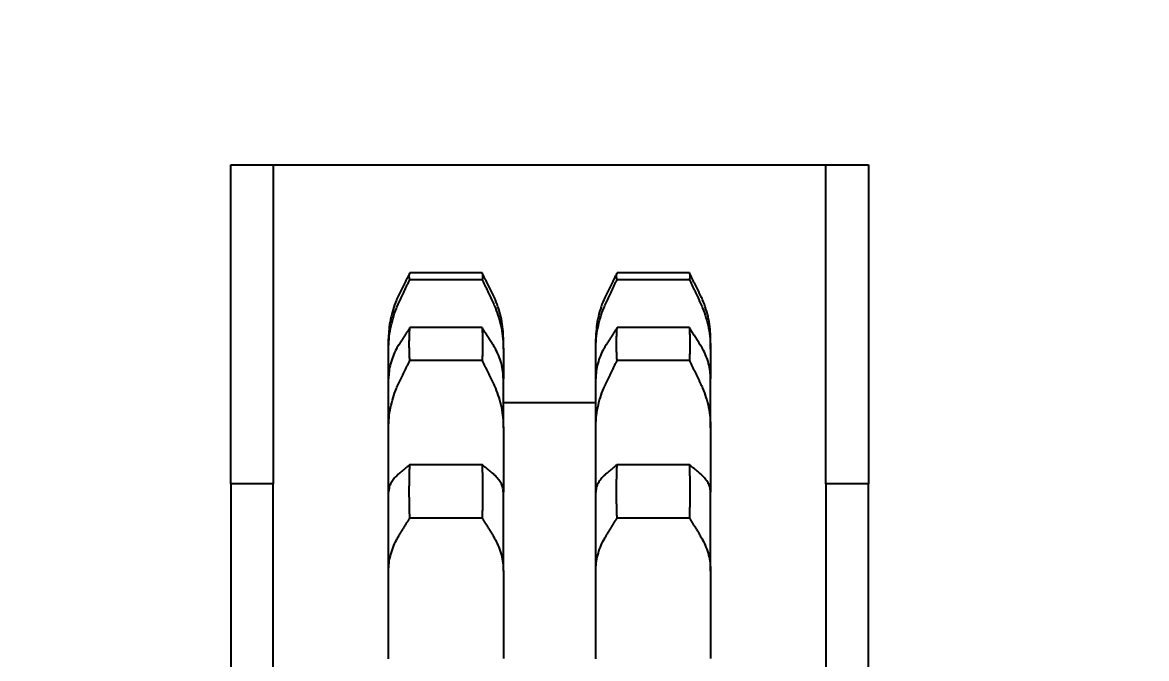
# Model space of a CAD drawing. Header units: millimetres. Extents: x -383313 to -161684, y -117025 to 99224.
# Drawn here: x -348138.7 to -348033, y -3060 to -3000.1 of the extents above; entities that cross this region are included whole.
import ezdxf

# ---------------------------------------------------------------- set-up
doc = ezdxf.new("R2010")
doc.units = ezdxf.units.MM
doc.header["$MEASUREMENT"] = 0
doc.layers.get('Defpoints').update_dxf_attribs({"color": 31})
doc.layers.add('001__КОНСТРУКТИВ__размеры внутр.', color=7, linetype='Continuous')
doc.layers.add('PV-3401', color=7, linetype='Continuous')
doc.styles.add('PSTUDIO', font='arial.ttf')
doc.dimstyles.new('PS_TICK', dxfattribs={"dimscale": 100, "dimtxt": 2.5, "dimasz": 1, "dimexe": 2, "dimexo": 2, "dimgap": 1, "dimtad": 1, "dimdec": 0, "dimzin": 0, "dimdsep": 46, "dimtxsty": 'PSTUDIO', "dimblk": 'ARCHTICK', "dimcen": 2, "dimdle": 1.5, "dimse1": 1, "dimse2": 1, "dimadec": 0, "dimazin": 0, "dimtfac": 1, "dimtdec": 0, "dimtix": 1, "dimtmove": 1, "dimatfit": 3, "dimldrblk": 'ARCHTICK', "dimfxl": 1, "dimtolj": 1, "dimtzin": 0, "dimarcsym": 0})

# ---------------------------------------------------------------- blocks, each defined once
blk = doc.blocks.new('_ArchTick')
at = {"color": 0, "linetype": 'ByBlock', "const_width": 0.15}
blk.add_lwpolyline([(-0.5, -0.5), (0.5, 0.5)], dxfattribs=at)
blk = doc.blocks.new('*D267')
at = {"layer": '001__КОНСТРУКТИВ__размеры внутр.', "color": 0, "lineweight": -2, "ltscale": 100, "transparency": 16777216}
for p, q in [((-349188.38, -1822.52), (-349188.38, -4257.72)), ((-344174, -2819.4), (-344174, -4257.72)), ((-349338.38, -4057.72), (-344024, -4057.72))]:
    blk.add_line(p, q, dxfattribs=at)
at = {"layer": 'Defpoints', "color": 0, "ltscale": 100, "transparency": 16777216}
for p in [(-349188.38, -1622.52), (-344174, -2619.4), (-344174, -4057.72)]:
    blk.add_point(p, dxfattribs=at)
at = {"layer": '001__КОНСТРУКТИВ__размеры внутр.', "color": 0, "lineweight": -2, "ltscale": 100, "transparency": 16777216, "xscale": 100, "yscale": 100, "zscale": 100, "rotation": 180}
blk.add_blockref('_ArchTick', (-349188.38, -4057.72), dxfattribs=at)
at = {"layer": '001__КОНСТРУКТИВ__размеры внутр.', "color": 0, "lineweight": -2, "ltscale": 100, "transparency": 16777216, "xscale": 100, "yscale": 100, "zscale": 100}
blk.add_blockref('_ArchTick', (-344174, -4057.72), dxfattribs=at)
at = {"layer": '001__КОНСТРУКТИВ__размеры внутр.', "color": 0, "ltscale": 100, "transparency": 16777216, "insert": (-346681.19, -3830.08), "char_height": 250, "attachment_point": 5, "style": 'PSTUDIO'}
blk.add_mtext('\\A1;5014', dxfattribs=at)
blk = doc.blocks.new('*U200')
at = {"layer": 'PV-3401'}
for p, q in [((-1768.6, 5357.65), (-1738.6, 5357.65)), ((-1768.6, 5353.65), (-1768.6, 5357.65)), ((-1738.6, 5357.65), (-1738.6, 5353.65)), ((-1658.6, 5357.65), (-1738.6, 5357.65)), ((-1738.6, 5353.65), (-1768.6, 5353.65)), ((-1768.6, 5349.65), (-1768.6, 5353.65)), ((-1738.6, 5353.65), (-1658.6, 5353.65)), ((-1768.6, 5305.65), (-1768.6, 5349.65)), ((-1751.26, 5342.8), (-1752.22, 5342.8)), ((-1751.26, 5342.8), (-1749.33, 5342.8)), ((-1749.33, 5342.8), (-1748.46, 5342.8)), ((-1743.87, 5342.8), (-1748.46, 5342.8)), ((-1743.87, 5342.8), (-1742.01, 5342.8)), ((-1742.01, 5342.8), (-1737.81, 5342.8)), ((-1730.38, 5342.8), (-1737.81, 5342.8)), ((-1730.38, 5342.8), (-1728.91, 5342.8)), ((-1728.91, 5342.8), (-1722.15, 5342.8)), ((-1758.46, 5340.8), (-1758.46, 5334)), ((-1757.81, 5334), (-1757.81, 5340.8)), ((-1753.29, 5340.8), (-1753.29, 5334)), ((-1750.18, 5340.8), (-1750.18, 5334)), ((-1740.39, 5340.8), (-1740.39, 5334)), ((-1735.36, 5340.8), (-1735.36, 5334)), ((-1751.26, 5332), (-1752.22, 5332)), ((-1749.33, 5332), (-1751.26, 5332)), ((-1748.46, 5332), (-1749.33, 5332)), ((-1743.87, 5332), (-1748.46, 5332)), ((-1746.25, 5323.3), (-1746.25, 5332)), ((-1742.01, 5332), (-1743.87, 5332)), ((-1737.81, 5332), (-1742.01, 5332)), ((-1730.38, 5332), (-1737.81, 5332)), ((-1728.91, 5332), (-1730.38, 5332)), ((-1722.15, 5332), (-1728.91, 5332)), ((-1722.12, 5332), (-1722.15, 5332)), ((-1751.26, 5323.3), (-1752.22, 5323.3)), ((-1751.26, 5323.3), (-1749.33, 5323.3)), ((-1749.33, 5323.3), (-1748.46, 5323.3)), ((-1743.87, 5323.3), (-1748.46, 5323.3)), ((-1743.87, 5323.3), (-1742.01, 5323.3)), ((-1742.01, 5323.3), (-1737.81, 5323.3)), ((-1730.38, 5323.3), (-1737.81, 5323.3)), ((-1730.38, 5323.3), (-1728.91, 5323.3)), ((-1728.91, 5323.3), (-1722.15, 5323.3)), ((-1758.46, 5321.3), (-1758.46, 5314.5)), ((-1757.81, 5314.5), (-1757.81, 5321.3)), ((-1753.29, 5321.3), (-1753.29, 5314.5)), ((-1750.18, 5321.3), (-1750.18, 5314.5)), ((-1740.39, 5321.3), (-1740.39, 5314.5)), ((-1735.36, 5321.3), (-1735.36, 5314.5)), ((-1751.26, 5312.5), (-1752.22, 5312.5)), ((-1749.33, 5312.5), (-1751.26, 5312.5)), ((-1748.46, 5312.5), (-1749.33, 5312.5)), ((-1743.87, 5312.5), (-1748.46, 5312.5)), ((-1742.01, 5312.5), (-1743.87, 5312.5)), ((-1737.81, 5312.5), (-1742.01, 5312.5)), ((-1730.38, 5312.5), (-1737.81, 5312.5)), ((-1728.91, 5312.5), (-1730.38, 5312.5)), ((-1722.15, 5312.5), (-1728.91, 5312.5)), ((-1722.12, 5312.5), (-1722.15, 5312.5)), ((-1768.6, 5301.65), (-1768.6, 5305.65)), ((-1768.6, 5297.65), (-1768.6, 5301.65)), ((-1768.6, 5301.65), (-1738.6, 5301.65)), ((-1738.6, 5301.65), (-1738.6, 5297.65)), ((-1658.6, 5301.65), (-1738.6, 5301.65)), ((-1738.6, 5297.65), (-1768.6, 5297.65)), ((-1738.6, 5297.65), (-1658.6, 5297.65))]:
    blk.add_line(p, q, dxfattribs=at)
for centre, start, end in [((-1752.22, 5333.3), 90, 90.6401), ((-1752.22, 5341.5), 269.3599, 270), ((-1752.22, 5313.8), 90, 90.6401), ((-1752.22, 5322), 269.3599, 270)]:
    blk.add_arc(centre, 9.5, start, end, dxfattribs=at)
for points, knots in [([(-1752.32, 5342.8), (-1752.59, 5342.8), (-1752.86, 5342.78), (-1753.46, 5342.72), (-1753.78, 5342.68), (-1754.41, 5342.55), (-1754.73, 5342.46), (-1755.34, 5342.27), (-1755.63, 5342.17), (-1756.06, 5341.98), (-1756.22, 5341.91), (-1756.37, 5341.83)], [43.697264, 43.697264, 43.697264, 43.697264, 44.52713, 44.52713, 45.468654, 45.468654, 46.410179, 46.410179, 47.351703, 47.351703, 47.881108, 47.881108, 47.881108, 47.881108]), ([(-1755.62, 5341.83), (-1755.45, 5341.91), (-1755.29, 5341.98), (-1754.84, 5342.17), (-1754.53, 5342.27), (-1753.89, 5342.46), (-1753.56, 5342.55), (-1752.89, 5342.68), (-1752.56, 5342.72), (-1751.89, 5342.78), (-1751.57, 5342.8), (-1751.26, 5342.8)], [10.115097, 10.115097, 10.115097, 10.115097, 10.644502, 10.644502, 11.586026, 11.586026, 12.527551, 12.527551, 13.469075, 13.469075, 14.4106, 14.4106, 14.4106, 14.4106]), ([(-1748.46, 5342.8), (-1748.69, 5342.8), (-1748.93, 5342.78), (-1749.42, 5342.72), (-1749.67, 5342.68), (-1750.16, 5342.55), (-1750.4, 5342.46), (-1750.87, 5342.27), (-1751.1, 5342.17), (-1751.43, 5341.98), (-1751.55, 5341.91), (-1751.68, 5341.83)], [43.585605, 43.585605, 43.585605, 43.585605, 44.52713, 44.52713, 45.468654, 45.468654, 46.410179, 46.410179, 47.351703, 47.351703, 47.881108, 47.881108, 47.881108, 47.881108]), ([(-1748.07, 5341.83), (-1747.91, 5341.91), (-1747.75, 5341.98), (-1747.32, 5342.17), (-1747.02, 5342.27), (-1746.41, 5342.46), (-1746.09, 5342.55), (-1745.44, 5342.68), (-1745.12, 5342.72), (-1744.48, 5342.78), (-1744.17, 5342.8), (-1743.87, 5342.8)], [10.115097, 10.115097, 10.115097, 10.115097, 10.644502, 10.644502, 11.586026, 11.586026, 12.527551, 12.527551, 13.469075, 13.469075, 14.4106, 14.4106, 14.4106, 14.4106]), ([(-1737.81, 5342.8), (-1737.94, 5342.8), (-1738.06, 5342.78), (-1738.33, 5342.72), (-1738.46, 5342.68), (-1738.72, 5342.55), (-1738.85, 5342.46), (-1739.1, 5342.27), (-1739.22, 5342.17), (-1739.4, 5341.98), (-1739.47, 5341.91), (-1739.53, 5341.83)], [43.585605, 43.585605, 43.585605, 43.585605, 44.52713, 44.52713, 45.468654, 45.468654, 46.410179, 46.410179, 47.351703, 47.351703, 47.881108, 47.881108, 47.881108, 47.881108]), ([(-1733.7, 5341.83), (-1733.57, 5341.91), (-1733.44, 5341.98), (-1733.1, 5342.17), (-1732.87, 5342.27), (-1732.38, 5342.46), (-1732.13, 5342.55), (-1731.62, 5342.68), (-1731.37, 5342.72), (-1730.86, 5342.78), (-1730.62, 5342.8), (-1730.38, 5342.8)], [10.115097, 10.115097, 10.115097, 10.115097, 10.644502, 10.644502, 11.586026, 11.586026, 12.527551, 12.527551, 13.469075, 13.469075, 14.4106, 14.4106, 14.4106, 14.4106]), ([(-1756.37, 5332.97), (-1756.22, 5332.89), (-1756.06, 5332.82), (-1755.63, 5332.63), (-1755.34, 5332.52), (-1754.73, 5332.33), (-1754.41, 5332.25), (-1753.78, 5332.12), (-1753.46, 5332.08), (-1752.86, 5332.02), (-1752.59, 5332), (-1752.32, 5332)], [10.115097, 10.115097, 10.115097, 10.115097, 10.644502, 10.644502, 11.586026, 11.586026, 12.527551, 12.527551, 13.469075, 13.469075, 14.298941, 14.298941, 14.298941, 14.298941]), ([(-1751.26, 5332), (-1751.57, 5332), (-1751.89, 5332.01), (-1752.56, 5332.08), (-1752.89, 5332.12), (-1753.56, 5332.25), (-1753.89, 5332.33), (-1754.53, 5332.52), (-1754.84, 5332.63), (-1755.29, 5332.82), (-1755.45, 5332.89), (-1755.62, 5332.97)], [43.585571, 43.585571, 43.585571, 43.585571, 44.527095, 44.527095, 45.468619, 45.468619, 46.410144, 46.410144, 47.351668, 47.351668, 47.881074, 47.881074, 47.881074, 47.881074]), ([(-1751.68, 5332.97), (-1751.55, 5332.89), (-1751.43, 5332.82), (-1751.1, 5332.63), (-1750.87, 5332.52), (-1750.4, 5332.33), (-1750.16, 5332.25), (-1749.67, 5332.12), (-1749.42, 5332.08), (-1748.93, 5332.01), (-1748.69, 5332), (-1748.46, 5332)], [10.115097, 10.115097, 10.115097, 10.115097, 10.644502, 10.644502, 11.586026, 11.586026, 12.527551, 12.527551, 13.469075, 13.469075, 14.4106, 14.4106, 14.4106, 14.4106]), ([(-1743.87, 5332), (-1744.17, 5332), (-1744.48, 5332.01), (-1745.12, 5332.08), (-1745.44, 5332.12), (-1746.09, 5332.25), (-1746.41, 5332.33), (-1747.02, 5332.52), (-1747.32, 5332.63), (-1747.75, 5332.82), (-1747.91, 5332.89), (-1748.07, 5332.97)], [43.585571, 43.585571, 43.585571, 43.585571, 44.527095, 44.527095, 45.468619, 45.468619, 46.410144, 46.410144, 47.351668, 47.351668, 47.881074, 47.881074, 47.881074, 47.881074]), ([(-1739.53, 5332.97), (-1739.47, 5332.89), (-1739.4, 5332.82), (-1739.22, 5332.63), (-1739.1, 5332.52), (-1738.85, 5332.33), (-1738.72, 5332.25), (-1738.46, 5332.12), (-1738.33, 5332.08), (-1738.06, 5332.01), (-1737.94, 5332), (-1737.81, 5332)], [10.115097, 10.115097, 10.115097, 10.115097, 10.644502, 10.644502, 11.586026, 11.586026, 12.527551, 12.527551, 13.469075, 13.469075, 14.4106, 14.4106, 14.4106, 14.4106]), ([(-1730.38, 5332), (-1730.62, 5332), (-1730.86, 5332.01), (-1731.37, 5332.08), (-1731.62, 5332.12), (-1732.13, 5332.25), (-1732.38, 5332.33), (-1732.87, 5332.52), (-1733.1, 5332.63), (-1733.44, 5332.82), (-1733.57, 5332.89), (-1733.7, 5332.97)], [43.585571, 43.585571, 43.585571, 43.585571, 44.527095, 44.527095, 45.468619, 45.468619, 46.410144, 46.410144, 47.351668, 47.351668, 47.881074, 47.881074, 47.881074, 47.881074]), ([(-1752.32, 5323.3), (-1752.59, 5323.3), (-1752.86, 5323.28), (-1753.46, 5323.22), (-1753.78, 5323.18), (-1754.41, 5323.05), (-1754.73, 5322.96), (-1755.34, 5322.77), (-1755.63, 5322.67), (-1756.06, 5322.48), (-1756.22, 5322.41), (-1756.37, 5322.33)], [43.697229, 43.697229, 43.697229, 43.697229, 44.527095, 44.527095, 45.468619, 45.468619, 46.410144, 46.410144, 47.351668, 47.351668, 47.881074, 47.881074, 47.881074, 47.881074]), ([(-1755.62, 5322.33), (-1755.45, 5322.41), (-1755.29, 5322.48), (-1754.84, 5322.67), (-1754.53, 5322.77), (-1753.89, 5322.96), (-1753.56, 5323.05), (-1752.89, 5323.18), (-1752.56, 5323.22), (-1751.89, 5323.28), (-1751.57, 5323.3), (-1751.26, 5323.3)], [10.115097, 10.115097, 10.115097, 10.115097, 10.644502, 10.644502, 11.586026, 11.586026, 12.527551, 12.527551, 13.469075, 13.469075, 14.4106, 14.4106, 14.4106, 14.4106]), ([(-1748.46, 5323.3), (-1748.69, 5323.3), (-1748.93, 5323.28), (-1749.42, 5323.22), (-1749.67, 5323.18), (-1750.16, 5323.05), (-1750.4, 5322.96), (-1750.87, 5322.77), (-1751.1, 5322.67), (-1751.43, 5322.48), (-1751.55, 5322.41), (-1751.68, 5322.33)], [43.585571, 43.585571, 43.585571, 43.585571, 44.527095, 44.527095, 45.468619, 45.468619, 46.410144, 46.410144, 47.351668, 47.351668, 47.881074, 47.881074, 47.881074, 47.881074]), ([(-1748.07, 5322.33), (-1747.91, 5322.41), (-1747.75, 5322.48), (-1747.32, 5322.67), (-1747.02, 5322.77), (-1746.41, 5322.96), (-1746.09, 5323.05), (-1745.44, 5323.18), (-1745.12, 5323.22), (-1744.48, 5323.28), (-1744.17, 5323.3), (-1743.87, 5323.3)], [10.115097, 10.115097, 10.115097, 10.115097, 10.644502, 10.644502, 11.586026, 11.586026, 12.527551, 12.527551, 13.469075, 13.469075, 14.4106, 14.4106, 14.4106, 14.4106]), ([(-1737.81, 5323.3), (-1737.94, 5323.3), (-1738.06, 5323.28), (-1738.33, 5323.22), (-1738.46, 5323.18), (-1738.72, 5323.05), (-1738.85, 5322.96), (-1739.1, 5322.77), (-1739.22, 5322.67), (-1739.4, 5322.48), (-1739.47, 5322.41), (-1739.53, 5322.33)], [43.585571, 43.585571, 43.585571, 43.585571, 44.527095, 44.527095, 45.468619, 45.468619, 46.410144, 46.410144, 47.351668, 47.351668, 47.881074, 47.881074, 47.881074, 47.881074]), ([(-1733.7, 5322.33), (-1733.57, 5322.41), (-1733.44, 5322.48), (-1733.1, 5322.67), (-1732.87, 5322.77), (-1732.38, 5322.96), (-1732.13, 5323.05), (-1731.62, 5323.18), (-1731.37, 5323.22), (-1730.86, 5323.28), (-1730.62, 5323.3), (-1730.38, 5323.3)], [10.115097, 10.115097, 10.115097, 10.115097, 10.644502, 10.644502, 11.586026, 11.586026, 12.527551, 12.527551, 13.469075, 13.469075, 14.4106, 14.4106, 14.4106, 14.4106]), ([(-1756.37, 5313.47), (-1756.2, 5313.38), (-1756.03, 5313.3), (-1755.59, 5313.12), (-1755.3, 5313.01), (-1754.7, 5312.83), (-1754.39, 5312.75), (-1753.76, 5312.62), (-1753.44, 5312.57), (-1752.86, 5312.52), (-1752.58, 5312.5), (-1752.32, 5312.5)], [10.11521, 10.11521, 10.11521, 10.11521, 10.687596, 10.687596, 11.618355, 11.618355, 12.549115, 12.549115, 13.479875, 13.479875, 14.298984, 14.298984, 14.298984, 14.298984]), ([(-1751.26, 5312.5), (-1751.56, 5312.5), (-1751.89, 5312.51), (-1752.54, 5312.57), (-1752.88, 5312.62), (-1753.54, 5312.75), (-1753.86, 5312.83), (-1754.49, 5313.01), (-1754.8, 5313.12), (-1755.26, 5313.3), (-1755.44, 5313.38), (-1755.62, 5313.47)], [43.585571, 43.585571, 43.585571, 43.585571, 44.51633, 44.51633, 45.44709, 45.44709, 46.37785, 46.37785, 47.308609, 47.308609, 47.880995, 47.880995, 47.880995, 47.880995]), ([(-1751.68, 5313.47), (-1751.54, 5313.38), (-1751.41, 5313.3), (-1751.07, 5313.12), (-1750.85, 5313.01), (-1750.38, 5312.83), (-1750.14, 5312.75), (-1749.65, 5312.62), (-1749.41, 5312.57), (-1748.93, 5312.51), (-1748.69, 5312.5), (-1748.46, 5312.5)], [10.11521, 10.11521, 10.11521, 10.11521, 10.687596, 10.687596, 11.618355, 11.618355, 12.549115, 12.549115, 13.479875, 13.479875, 14.410634, 14.410634, 14.410634, 14.410634]), ([(-1743.87, 5312.5), (-1744.16, 5312.5), (-1744.47, 5312.51), (-1745.11, 5312.57), (-1745.43, 5312.62), (-1746.06, 5312.75), (-1746.38, 5312.83), (-1746.99, 5313.01), (-1747.28, 5313.12), (-1747.72, 5313.3), (-1747.9, 5313.38), (-1748.07, 5313.47)], [43.585571, 43.585571, 43.585571, 43.585571, 44.51633, 44.51633, 45.44709, 45.44709, 46.37785, 46.37785, 47.308609, 47.308609, 47.880995, 47.880995, 47.880995, 47.880995]), ([(-1739.53, 5313.47), (-1739.46, 5313.38), (-1739.39, 5313.3), (-1739.21, 5313.12), (-1739.09, 5313.01), (-1738.84, 5312.83), (-1738.71, 5312.75), (-1738.45, 5312.62), (-1738.32, 5312.57), (-1738.06, 5312.51), (-1737.93, 5312.5), (-1737.81, 5312.5)], [10.11521, 10.11521, 10.11521, 10.11521, 10.687596, 10.687596, 11.618355, 11.618355, 12.549115, 12.549115, 13.479875, 13.479875, 14.410634, 14.410634, 14.410634, 14.410634]), ([(-1730.38, 5312.5), (-1730.61, 5312.5), (-1730.86, 5312.51), (-1731.36, 5312.57), (-1731.61, 5312.62), (-1732.11, 5312.75), (-1732.36, 5312.83), (-1732.84, 5313.01), (-1733.07, 5313.12), (-1733.42, 5313.3), (-1733.56, 5313.38), (-1733.7, 5313.47)], [43.585571, 43.585571, 43.585571, 43.585571, 44.51633, 44.51633, 45.44709, 45.44709, 46.37785, 46.37785, 47.308609, 47.308609, 47.880995, 47.880995, 47.880995, 47.880995])]:
    blk.add_open_spline(points, degree=3, knots=knots, dxfattribs=at)
for points, weights in [([(-1756.37, 5341.83), (-1757.39, 5341.33), (-1758.46, 5340.8)], [1, 1.00025461954, 1]), ([(-1757.81, 5340.8), (-1756.69, 5341.33), (-1755.62, 5341.83)], [1, 1.00025461956, 1]), ([(-1751.68, 5341.83), (-1752.47, 5341.33), (-1753.29, 5340.8)], [1, 1.00025461956, 1]), ([(-1750.18, 5340.8), (-1749.1, 5341.33), (-1748.07, 5341.83)], [1, 1.00025461954, 1]), ([(-1739.53, 5341.83), (-1739.95, 5341.33), (-1740.39, 5340.8)], [1, 1.00025461955, 1]), ([(-1735.36, 5340.8), (-1734.51, 5341.33), (-1733.7, 5341.83)], [1, 1.00025461956, 1]), ([(-1758.46, 5340.8), (-1758.13, 5340.89), (-1757.81, 5340.8)], [1, 1.00194841845, 1]), ([(-1753.29, 5340.8), (-1751.73, 5340.89), (-1750.18, 5340.8)], [1, 1.00194841845, 1]), ([(-1740.39, 5340.8), (-1737.88, 5340.89), (-1735.36, 5340.8)], [1, 1.00194841845, 1]), ([(-1757.81, 5334), (-1758.13, 5333.9), (-1758.46, 5334)], [1, 1.00194841845, 1]), ([(-1758.46, 5334), (-1757.39, 5333.47), (-1756.37, 5332.97)], [1, 1.00025461957, 1]), ([(-1755.62, 5332.97), (-1756.69, 5333.47), (-1757.81, 5334)], [1, 1.00025461957, 1]), ([(-1750.18, 5334), (-1751.73, 5333.9), (-1753.29, 5334)], [1, 1.00194841845, 1]), ([(-1753.29, 5334), (-1752.47, 5333.47), (-1751.68, 5332.97)], [1, 1.00025461955, 1]), ([(-1748.07, 5332.97), (-1749.1, 5333.47), (-1750.18, 5334)], [1, 1.00025461956, 1]), ([(-1735.36, 5334), (-1737.88, 5333.9), (-1740.39, 5334)], [1, 1.00194841845, 1]), ([(-1740.39, 5334), (-1739.95, 5333.47), (-1739.53, 5332.97)], [1, 1.00025461956, 1]), ([(-1733.7, 5332.97), (-1734.51, 5333.47), (-1735.36, 5334)], [1, 1.00025461957, 1]), ([(-1756.37, 5322.33), (-1757.39, 5321.83), (-1758.46, 5321.3)], [1, 1.00025461956, 1]), ([(-1757.81, 5321.3), (-1756.69, 5321.83), (-1755.62, 5322.33)], [1, 1.00025461955, 1]), ([(-1751.68, 5322.33), (-1752.47, 5321.83), (-1753.29, 5321.3)], [1, 1.00025461957, 1]), ([(-1750.18, 5321.3), (-1749.1, 5321.83), (-1748.07, 5322.33)], [1, 1.00025461954, 1]), ([(-1739.53, 5322.33), (-1739.95, 5321.83), (-1740.39, 5321.3)], [1, 1.00025461956, 1]), ([(-1735.36, 5321.3), (-1734.51, 5321.83), (-1733.7, 5322.33)], [1, 1.00025461956, 1]), ([(-1758.46, 5321.3), (-1758.13, 5321.39), (-1757.81, 5321.3)], [1, 1.00194841845, 1]), ([(-1753.29, 5321.3), (-1751.73, 5321.39), (-1750.18, 5321.3)], [1, 1.00194841845, 1]), ([(-1740.39, 5321.3), (-1737.88, 5321.39), (-1735.36, 5321.3)], [1, 1.00194841845, 1]), ([(-1758.46, 5314.5), (-1757.39, 5313.97), (-1756.37, 5313.47)], [1, 1.00025461955, 1]), ([(-1757.81, 5314.5), (-1758.13, 5314.4), (-1758.46, 5314.5)], [1, 1.00194841845, 1]), ([(-1755.62, 5313.47), (-1756.69, 5313.97), (-1757.81, 5314.5)], [1, 1.00025461956, 1]), ([(-1753.29, 5314.5), (-1752.47, 5313.97), (-1751.68, 5313.47)], [1, 1.00025461955, 1]), ([(-1750.18, 5314.5), (-1751.73, 5314.4), (-1753.29, 5314.5)], [1, 1.00194841845, 1]), ([(-1748.07, 5313.47), (-1749.1, 5313.97), (-1750.18, 5314.5)], [1, 1.00025461957, 1]), ([(-1740.39, 5314.5), (-1739.95, 5313.97), (-1739.53, 5313.47)], [1, 1.00025461955, 1]), ([(-1735.36, 5314.5), (-1737.88, 5314.4), (-1740.39, 5314.5)], [1, 1.00194841845, 1]), ([(-1733.7, 5313.47), (-1734.51, 5313.97), (-1735.36, 5314.5)], [1, 1.00025461956, 1])]:
    blk.add_rational_spline(points, weights, degree=2, dxfattribs=at)

msp = doc.modelspace()

# ---------------------------------------------------------------- block references
at = {"layer": 'PV-3401', "rotation": 270}
msp.add_blockref('*U200', (-353416.7874, -4782.09965), dxfattribs=at)

# ---------------------------------------------------------------- dimensions: what is measured, and where the dimension line sits
at = {"layer": '001__КОНСТРУКТИВ__размеры внутр.', "ltscale": 100}
dim = msp.add_linear_dim(base=(-344174.00217, -4057.72011), p1=(-349188.38174, -1622.52354), p2=(-344174.00217, -2619.3977), dimstyle='PS_TICK', override={"dimse1": 0, "dimse2": 0}, dxfattribs=at)
dim.commit()
dim.dimension.update_dxf_attribs({"geometry": '*D267', "text_midpoint": (-346681.19195, -3830.07686)})

doc.saveas('drawing.dxf')
